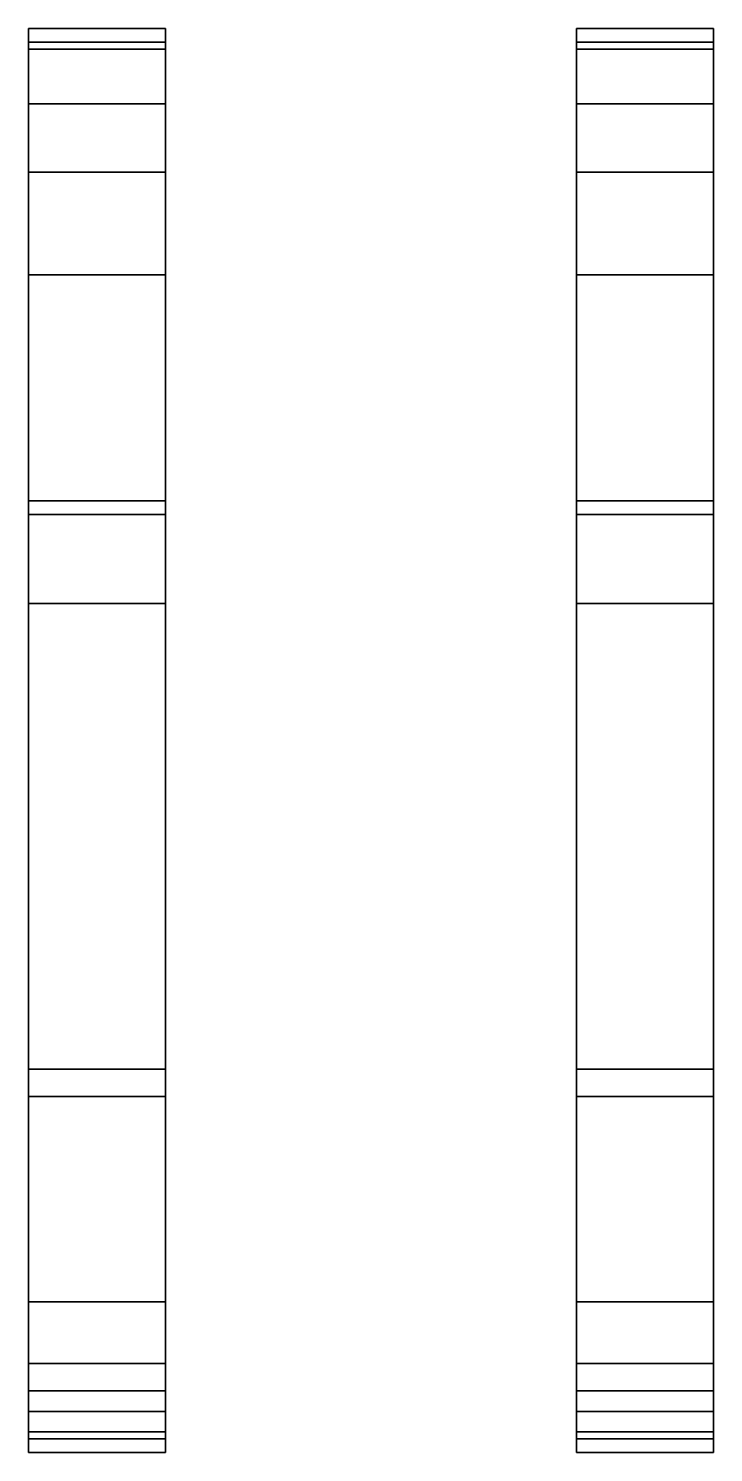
# Model space of a CAD drawing. Extents: x -0.5 to 0.5, y -1.2 to 0.88.
import ezdxf

# ---------------------------------------------------------------- set-up
doc = ezdxf.new("R2010")
doc.units = 0
doc.layers.add('TRACKS', color=3, linetype='CONTINUOUS')

msp = doc.modelspace()

# ---------------------------------------------------------------- linework, layer by layer
at = {"layer": 'TRACKS'}
for points in [[(-0.5, 0.85, 0.46), (-0.5, 0.88, 0.35), (-0.3, 0.88, 0.35), (-0.3, 0.85, 0.46)], [(-0.3, 0.85, 0.46), (-0.3, 0.88, 0.35), (-0.5, 0.88, 0.35), (-0.5, 0.85, 0.46)], [(-0.3, 0.88, 0.35), (-0.3, 0.86, 0.24), (-0.5, 0.86, 0.24), (-0.5, 0.88, 0.35)], [(-0.5, 0.88, 0.35), (-0.5, 0.86, 0.24), (-0.3, 0.86, 0.24), (-0.3, 0.88, 0.35)], [(0.5, 0.88, 0.35), (0.5, 0.86, 0.24), (0.3, 0.86, 0.24), (0.3, 0.88, 0.35)], [(0.3, 0.88, 0.35), (0.3, 0.86, 0.24), (0.5, 0.86, 0.24), (0.5, 0.88, 0.35)], [(0.3, 0.85, 0.46), (0.3, 0.88, 0.35), (0.5, 0.88, 0.35), (0.5, 0.85, 0.46)], [(0.5, 0.85, 0.46), (0.5, 0.88, 0.35), (0.3, 0.88, 0.35), (0.3, 0.85, 0.46)], [(-0.3, 0.86, 0.24), (-0.3, 0.77, 0.15), (-0.5, 0.77, 0.15), (-0.5, 0.86, 0.24)], [(-0.5, 0.86, 0.24), (-0.5, 0.77, 0.15), (-0.3, 0.77, 0.15), (-0.3, 0.86, 0.24)], [(0.3, 0.86, 0.24), (0.3, 0.77, 0.15), (0.5, 0.77, 0.15), (0.5, 0.86, 0.24)], [(0.5, 0.86, 0.24), (0.5, 0.77, 0.15), (0.3, 0.77, 0.15), (0.3, 0.86, 0.24)], [(-0.3, 0.77, 0.54), (-0.3, 0.85, 0.46), (-0.5, 0.85, 0.46), (-0.5, 0.77, 0.54)], [(-0.5, 0.77, 0.54), (-0.5, 0.85, 0.46), (-0.3, 0.85, 0.46), (-0.3, 0.77, 0.54)], [(0.5, 0.77, 0.54), (0.5, 0.85, 0.46), (0.3, 0.85, 0.46), (0.3, 0.77, 0.54)], [(0.3, 0.77, 0.54), (0.3, 0.85, 0.46), (0.5, 0.85, 0.46), (0.5, 0.77, 0.54)], [(-0.5, 0.77, 0.15), (-0.5, 0.19, 0.04), (-0.3, 0.19, 0.04), (-0.3, 0.77, 0.15)], [(-0.3, 0.77, 0.15), (-0.3, 0.19, 0.04), (-0.5, 0.19, 0.04), (-0.5, 0.77, 0.15)], [(-0.5, 0.67, 0.56), (-0.5, 0.77, 0.54), (-0.3, 0.77, 0.54), (-0.3, 0.67, 0.56)], [(-0.3, 0.67, 0.56), (-0.3, 0.77, 0.54), (-0.5, 0.77, 0.54), (-0.5, 0.67, 0.56)], [(0.5, 0.77, 0.15), (0.5, 0.19, 0.04), (0.3, 0.19, 0.04), (0.3, 0.77, 0.15)], [(0.3, 0.77, 0.15), (0.3, 0.19, 0.04), (0.5, 0.19, 0.04), (0.5, 0.77, 0.15)], [(0.3, 0.67, 0.56), (0.3, 0.77, 0.54), (0.5, 0.77, 0.54), (0.5, 0.67, 0.56)], [(0.5, 0.67, 0.56), (0.5, 0.77, 0.54), (0.3, 0.77, 0.54), (0.3, 0.67, 0.56)], [(-0.3, 0.52, 0.53), (-0.3, 0.67, 0.56), (-0.5, 0.67, 0.56), (-0.5, 0.52, 0.53)], [(-0.5, 0.52, 0.53), (-0.5, 0.67, 0.56), (-0.3, 0.67, 0.56), (-0.3, 0.52, 0.53)], [(0.5, 0.52, 0.53), (0.5, 0.67, 0.56), (0.3, 0.67, 0.56), (0.3, 0.52, 0.53)], [(0.3, 0.52, 0.53), (0.3, 0.67, 0.56), (0.5, 0.67, 0.56), (0.5, 0.52, 0.53)], [(-0.5, 0.17, 0.49), (-0.5, 0.52, 0.53), (-0.3, 0.52, 0.53), (-0.3, 0.17, 0.49)], [(-0.3, 0.17, 0.49), (-0.3, 0.52, 0.53), (-0.5, 0.52, 0.53), (-0.5, 0.17, 0.49)], [(0.3, 0.17, 0.49), (0.3, 0.52, 0.53), (0.5, 0.52, 0.53), (0.5, 0.17, 0.49)], [(0.5, 0.17, 0.49), (0.5, 0.52, 0.53), (0.3, 0.52, 0.53), (0.3, 0.17, 0.49)], [(-0.3, 0.19, 0.04), (-0.3, -0.64, 0.04), (-0.5, -0.64, 0.04), (-0.5, 0.19, 0.04)], [(-0.5, 0.19, 0.04), (-0.5, -0.64, 0.04), (-0.3, -0.64, 0.04), (-0.3, 0.19, 0.04)], [(0.3, 0.19, 0.04), (0.3, -0.64, 0.04), (0.5, -0.64, 0.04), (0.5, 0.19, 0.04)], [(0.5, 0.19, 0.04), (0.5, -0.64, 0.04), (0.3, -0.64, 0.04), (0.3, 0.19, 0.04)], [(-0.3, 0.04, 0.48), (-0.3, 0.17, 0.49), (-0.5, 0.17, 0.49), (-0.5, 0.04, 0.48)], [(-0.5, 0.04, 0.48), (-0.5, 0.17, 0.49), (-0.3, 0.17, 0.49), (-0.3, 0.04, 0.48)], [(0.5, 0.04, 0.48), (0.5, 0.17, 0.49), (0.3, 0.17, 0.49), (0.3, 0.04, 0.48)], [(0.3, 0.04, 0.48), (0.3, 0.17, 0.49), (0.5, 0.17, 0.49), (0.5, 0.04, 0.48)], [(-0.5, -0.68, 0.48), (-0.5, 0.04, 0.48), (-0.3, 0.04, 0.48), (-0.3, -0.68, 0.48)], [(-0.3, -0.68, 0.48), (-0.3, 0.04, 0.48), (-0.5, 0.04, 0.48), (-0.5, -0.68, 0.48)], [(0.3, -0.68, 0.48), (0.3, 0.04, 0.48), (0.5, 0.04, 0.48), (0.5, -0.68, 0.48)], [(0.5, -0.68, 0.48), (0.5, 0.04, 0.48), (0.3, 0.04, 0.48), (0.3, -0.68, 0.48)], [(-0.5, -0.64, 0.04), (-0.5, -0.98, 0.08), (-0.3, -0.98, 0.08), (-0.3, -0.64, 0.04)], [(-0.3, -0.64, 0.04), (-0.3, -0.98, 0.08), (-0.5, -0.98, 0.08), (-0.5, -0.64, 0.04)], [(0.3, -0.64, 0.04), (0.3, -0.98, 0.08), (0.5, -0.98, 0.08), (0.5, -0.64, 0.04)], [(0.5, -0.64, 0.04), (0.5, -0.98, 0.08), (0.3, -0.98, 0.08), (0.3, -0.64, 0.04)], [(-0.3, -0.98, 0.52), (-0.3, -0.68, 0.48), (-0.5, -0.68, 0.48), (-0.5, -0.98, 0.52)], [(-0.5, -0.98, 0.52), (-0.5, -0.68, 0.48), (-0.3, -0.68, 0.48), (-0.3, -0.98, 0.52)], [(0.5, -0.98, 0.52), (0.5, -0.68, 0.48), (0.3, -0.68, 0.48), (0.3, -0.98, 0.52)], [(0.3, -0.98, 0.52), (0.3, -0.68, 0.48), (0.5, -0.68, 0.48), (0.5, -0.98, 0.52)], [(-0.3, -0.98, 0.08), (-0.3, -1.11, 0.12), (-0.5, -1.11, 0.12), (-0.5, -0.98, 0.08)], [(-0.5, -0.98, 0.08), (-0.5, -1.11, 0.12), (-0.3, -1.11, 0.12), (-0.3, -0.98, 0.08)], [(-0.3, -1.07, 0.5), (-0.3, -0.98, 0.52), (-0.5, -0.98, 0.52), (-0.5, -1.07, 0.5)], [(-0.5, -1.07, 0.5), (-0.5, -0.98, 0.52), (-0.3, -0.98, 0.52), (-0.3, -1.07, 0.5)], [(0.3, -1.07, 0.5), (0.3, -0.98, 0.52), (0.5, -0.98, 0.52), (0.5, -1.07, 0.5)], [(0.5, -1.07, 0.5), (0.5, -0.98, 0.52), (0.3, -0.98, 0.52), (0.3, -1.07, 0.5)], [(0.3, -0.98, 0.08), (0.3, -1.11, 0.12), (0.5, -1.11, 0.12), (0.5, -0.98, 0.08)], [(0.5, -0.98, 0.08), (0.5, -1.11, 0.12), (0.3, -1.11, 0.12), (0.3, -0.98, 0.08)], [(-0.3, -1.14, 0.45), (-0.3, -1.07, 0.5), (-0.5, -1.07, 0.5), (-0.5, -1.14, 0.45)], [(-0.5, -1.14, 0.45), (-0.5, -1.07, 0.5), (-0.3, -1.07, 0.5), (-0.3, -1.14, 0.45)], [(0.5, -1.14, 0.45), (0.5, -1.07, 0.5), (0.3, -1.07, 0.5), (0.3, -1.14, 0.45)], [(0.3, -1.14, 0.45), (0.3, -1.07, 0.5), (0.5, -1.07, 0.5), (0.5, -1.14, 0.45)], [(-0.3, -1.11, 0.12), (-0.3, -1.17, 0.19), (-0.5, -1.17, 0.19), (-0.5, -1.11, 0.12)], [(-0.5, -1.11, 0.12), (-0.5, -1.17, 0.19), (-0.3, -1.17, 0.19), (-0.3, -1.11, 0.12)], [(0.5, -1.11, 0.12), (0.5, -1.17, 0.19), (0.3, -1.17, 0.19), (0.3, -1.11, 0.12)], [(0.3, -1.11, 0.12), (0.3, -1.17, 0.19), (0.5, -1.17, 0.19), (0.5, -1.11, 0.12)], [(-0.3, -1.18, 0.38), (-0.3, -1.14, 0.45), (-0.5, -1.14, 0.45), (-0.5, -1.18, 0.38)], [(-0.5, -1.18, 0.38), (-0.5, -1.14, 0.45), (-0.3, -1.14, 0.45), (-0.3, -1.18, 0.38)], [(0.3, -1.18, 0.38), (0.3, -1.14, 0.45), (0.5, -1.14, 0.45), (0.5, -1.18, 0.38)], [(0.5, -1.18, 0.38), (0.5, -1.14, 0.45), (0.3, -1.14, 0.45), (0.3, -1.18, 0.38)], [(-0.5, -1.17, 0.19), (-0.5, -1.2, 0.3), (-0.3, -1.2, 0.3), (-0.3, -1.17, 0.19)], [(-0.3, -1.17, 0.19), (-0.3, -1.2, 0.3), (-0.5, -1.2, 0.3), (-0.5, -1.17, 0.19)], [(-0.5, -1.2, 0.3), (-0.5, -1.18, 0.38), (-0.3, -1.18, 0.38), (-0.3, -1.2, 0.3)], [(-0.3, -1.2, 0.3), (-0.3, -1.18, 0.38), (-0.5, -1.18, 0.38), (-0.5, -1.2, 0.3)], [(0.3, -1.17, 0.19), (0.3, -1.2, 0.3), (0.5, -1.2, 0.3), (0.5, -1.17, 0.19)], [(0.5, -1.17, 0.19), (0.5, -1.2, 0.3), (0.3, -1.2, 0.3), (0.3, -1.17, 0.19)], [(0.5, -1.2, 0.3), (0.5, -1.18, 0.38), (0.3, -1.18, 0.38), (0.3, -1.2, 0.3)], [(0.3, -1.2, 0.3), (0.3, -1.18, 0.38), (0.5, -1.18, 0.38), (0.5, -1.2, 0.3)]]:
    msp.add_3dface(points, dxfattribs=at)

doc.saveas('drawing.dxf')
